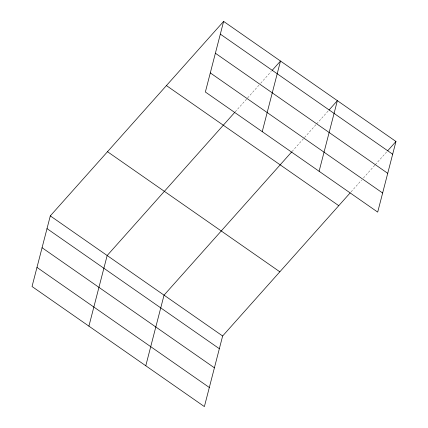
<?xml version="1.0" encoding="UTF-8"?>
<svg xmlns="http://www.w3.org/2000/svg" width="428" height="428" viewBox="0 0 428 428"><rect width="100%" height="100%" fill="white"/><g stroke="black" fill="none" stroke-linecap="round" stroke-linejoin="round"><path stroke-width="0.32" stroke-dasharray="2.14 1.6" d="M235.175 111.885L258.935 85.226M260.695 83.246L271.256 71.401M292.051 151.512L316.249 124.361M316.688 123.869L328.565 110.536M351.083 191.851L361.644 180.006M363.404 178.027L374.842 165.192M375.281 164.7L387.163 151.368"/><path stroke-width="0.64" d="M223.619 21.4L205.36 92.009L377.699 212.106L395.964 141.491L223.619 21.4L50.301 215.894L32.036 286.509L204.381 406.6L222.64 335.991L350.206 192.841M88.912 326.136L107.171 255.527L234.737 112.377M145.782 365.769L164.042 295.154L291.607 152.01M262.23 131.642L280.495 61.033L272.133 70.411M319.106 171.275L337.366 100.66L329.009 110.044M387.602 150.875L395.964 141.491M220.329 34.128L392.669 154.224M215.391 53.233L387.731 173.324M210.298 72.91L382.637 193.007M166.428 85.584L338.767 205.675M107.498 151.71L279.837 271.807M50.301 215.894L222.64 335.991M47.005 228.622L219.35 348.718M42.067 247.726L214.407 367.818M36.979 267.404L209.319 387.5"/></g></svg>
